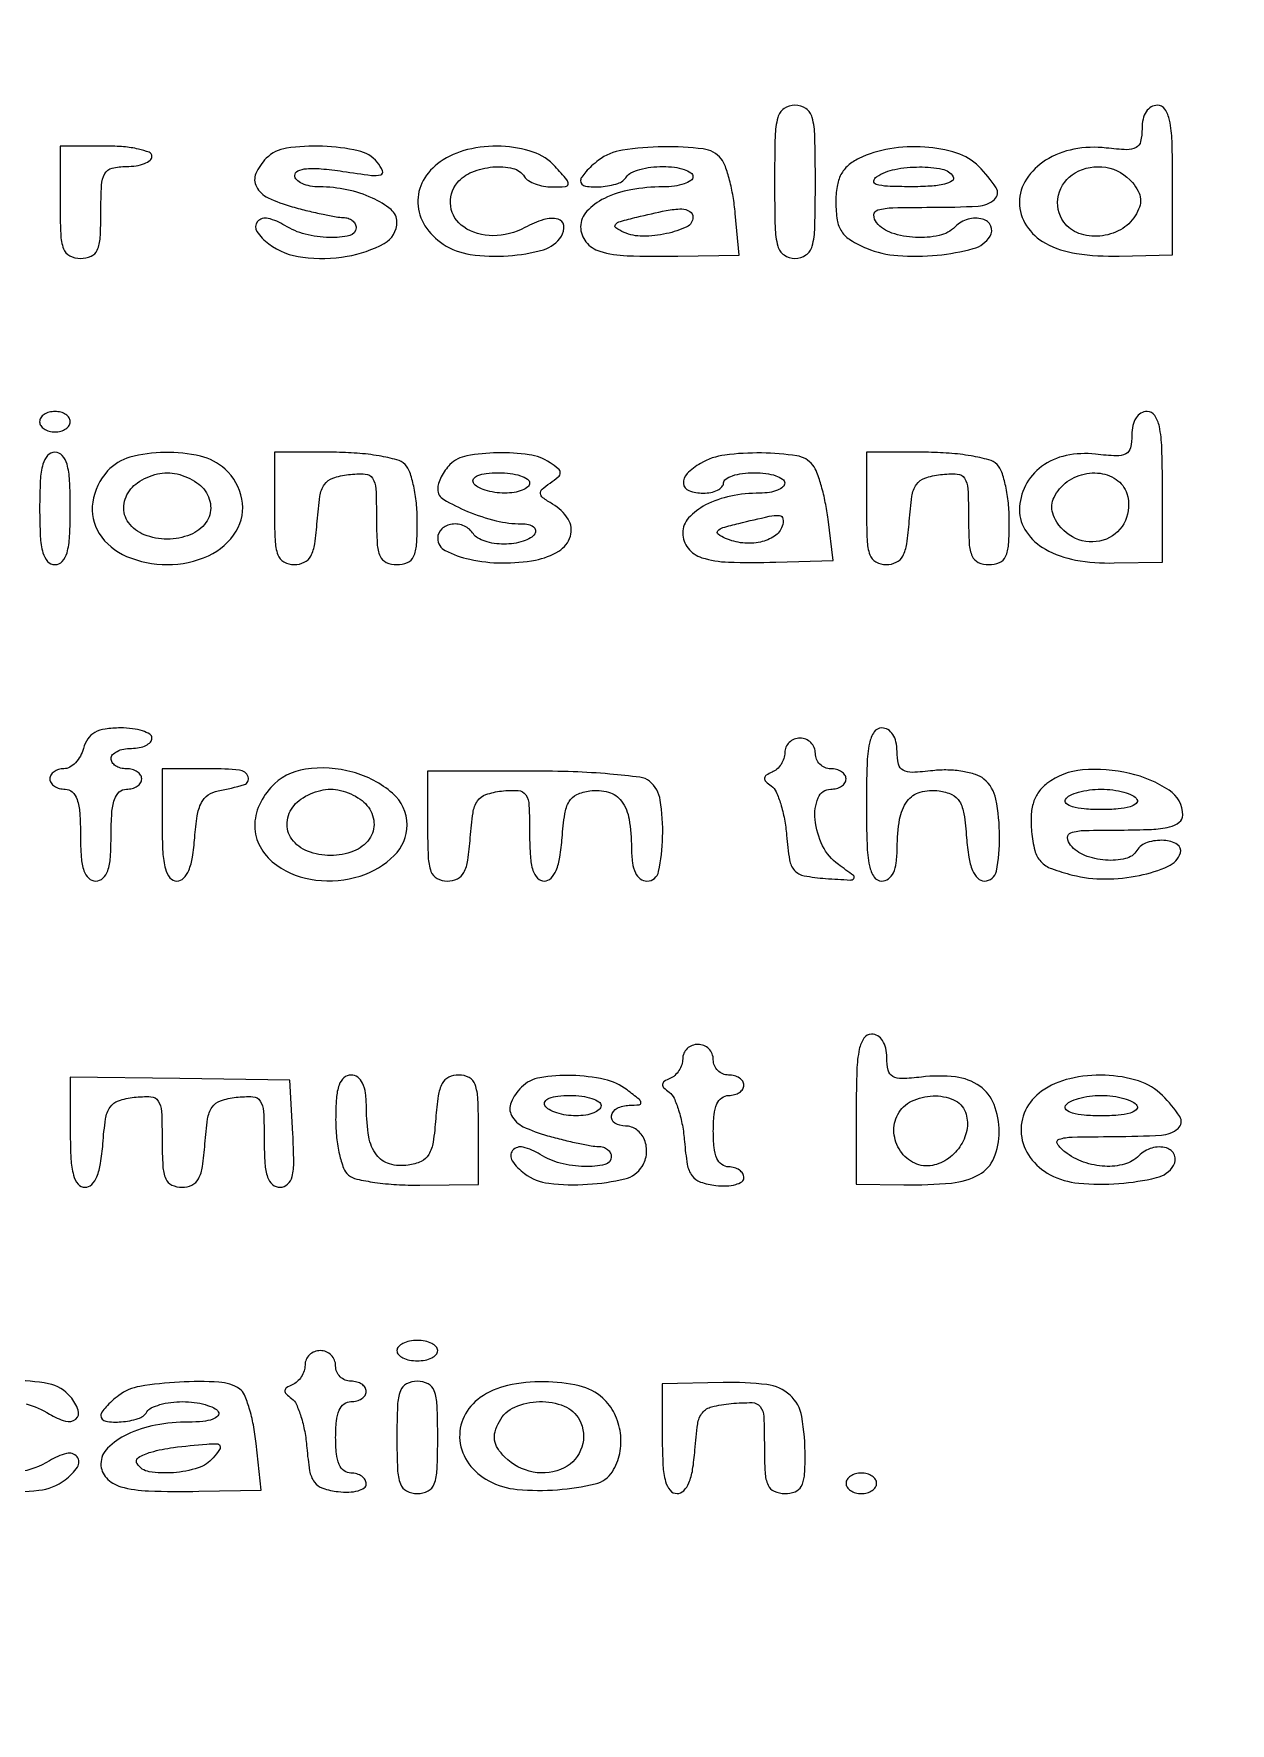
# Model space of a CAD drawing. Extents: x 0 to 1066, y 0 to 761.
# Drawn here: x 1043.66 to 1053.58, y 113.07 to 127.07 of the extents above; entities that cross this region are included whole.
import ezdxf

# ---------------------------------------------------------------- set-up
doc = ezdxf.new("R2010")
doc.units = 0
doc.header["$MEASUREMENT"] = 0

msp = doc.modelspace()

# ---------------------------------------------------------------- linework, layer by layer
for points in [[(710.559243, 95.267872, -0.000023), (733.258836, 95.240684, -0.000004), (756.324384, 95.211821, -0.198594)], [(606.442229, 95.24091, -0.000004), (629.422908, 95.212432, -0.198597)], [(669.892229, 95.24091, -0.000004), (692.872908, 95.212432, -0.198597)], [(1043.597241, 115.715069, -0.073989), (1043.7921, 115.630253, 0.067467), (1043.923295, 115.57111, 0.249271), (1044.009458, 115.588558, 0.318437), (1044.029482, 115.662096, 0.085709), (1043.965697, 115.773056, 0.172454), (1043.784705, 115.880694, 0.058703), (1043.475212, 115.904792, 0.058065)], [(1043.378419, 114.996595, 0.053508), (1043.702952, 114.998126, 0.133585), (1043.921567, 115.084743, 0.082222), (1044.023615, 115.191277, 0.332785), (1044.020009, 115.275672, 0.293048), (1043.933359, 115.30395, 0.076037), (1043.7921, 115.243147, -0.105339), (1043.536963, 115.150493, -0.15162)]]:
    msp.add_lwpolyline(points, format="xyb")
for points in [[(1049.8014, 125.8425, 0.005909), (1049.805867, 125.464474, 0.059311), (1049.82819, 125.308462, 0.180365), (1049.879688, 125.235944, 0.150217), (1049.9706, 125.208, 0.150217), (1050.061512, 125.235944, 0.180365), (1050.11301, 125.308462, 0.059311), (1050.135333, 125.464474, 0.005909), (1050.1398, 125.8425, 0.005909), (1050.135333, 126.220526, 0.059311), (1050.11301, 126.376537, 0.180365), (1050.061512, 126.449056, 0.150217), (1049.9706, 126.477, 0.150217), (1049.879688, 126.449056, 0.180365), (1049.82819, 126.376537, 0.059311), (1049.805867, 126.220526, 0.005909)], [(1052.847, 126.282488, -0.054257), (1052.835502, 126.176845, -0.218315), (1052.797354, 126.126317, -0.135915), (1052.720377, 126.108777, -0.017522), (1052.550286, 126.122615, 0.076761), (1052.282367, 126.112697, 0.092421), (1052.048194, 126.020644, 0.108188), (1051.889099, 125.865011, 0.146245), (1051.8318, 125.6733, 0.144919), (1051.889408, 125.478716, 0.125365), (1052.046354, 125.333761, 0.088255), (1052.304921, 125.248012, 0.041802), (1052.65665, 125.226668), (1053.1008, 125.236862), (1053.1008, 125.856931, 0.007914), (1053.095706, 126.178714, 0.042579), (1053.075322, 126.352505, 0.100091), (1053.036477, 126.444027, 0.24734), (1052.9739, 126.477, 0.136345), (1052.922748, 126.462787, 0.113154), (1052.881948, 126.423431, 0.089507), (1052.855754, 126.361394, 0.055303)], [(1043.8794, 125.6733, 0.009792), (1043.884603, 125.407644, 0.077556), (1043.908241, 125.287313, 0.189837), (1043.959419, 125.229428, 0.118451), (1044.0486, 125.208, 0.102588), (1044.136205, 125.226166, 0.188085), (1044.18725, 125.276738, 0.090841), (1044.211941, 125.378942, 0.013964), (1044.2178, 125.5887, -0.012699), (1044.223559, 125.815418, -0.114574), (1044.2507, 125.91018, -0.210352), (1044.310288, 125.955389, -0.058662), (1044.4293, 125.9694, 0.038131), (1044.510292, 125.975586, 0.057076), (1044.578672, 125.994251, 0.074992), (1044.625332, 126.021604, 0.226478), (1044.6408, 126.054, 0.31052), (1044.618209, 126.086868, 0.036969), (1044.528969, 126.113749, 0.033738), (1044.406014, 126.132485, 0.020945), (1044.2601, 126.1386), (1043.8794, 126.1386)], [(1045.58832, 126.03708, 0.093539), (1045.502568, 125.911431, 0.230255), (1045.506953, 125.802669, 0.15953), (1045.603767, 125.710377, 0.04358), (1045.80405, 125.635448, 0.007651), (1045.933264, 125.601685, 0.008467), (1046.059172, 125.573086, 0.007956), (1046.167284, 125.552237, 0.042559), (1046.22705, 125.546872, -0.078447), (1046.267447, 125.54031, -0.090206), (1046.301736, 125.521687, -0.100284), (1046.324663, 125.494102, -0.124015), (1046.3328, 125.4618, -0.351039), (1046.280206, 125.396119, -0.06279), (1046.11243, 125.380136, -0.0546), (1045.910094, 125.408552, -0.077562), (1045.7433, 125.479747, 0.076928), (1045.603614, 125.53958, 0.281331), (1045.51538, 125.512542, 0.342133), (1045.509994, 125.430645, 0.086664), (1045.608853, 125.327983, 0.127994), (1045.890297, 125.216624, 0.072902), (1046.258425, 125.225233, 0.082846), (1046.566098, 125.332079, 0.274402), (1046.6712, 125.50917, 0.225478), (1046.622311, 125.612071, 0.064324), (1046.467999, 125.707799, 0.055243), (1046.257113, 125.776844, 0.051554), (1046.031193, 125.8002, -0.043784), (1045.952336, 125.807119, -0.063561), (1045.88571, 125.827873, -0.0833), (1045.840625, 125.858398, -0.205166), (1045.8252, 125.894406, -0.296661), (1045.849966, 125.932473, -0.082784), (1045.922199, 125.951074, -0.044796), (1046.043163, 125.95075, -0.01416), (1046.222645, 125.929011, 0.005453), (1046.460112, 125.896044, 0.096222), (1046.53715, 125.901045, 0.464211), (1046.552547, 125.933335, 0.067206), (1046.508386, 126.004005, 0.167362), (1046.350587, 126.099978, 0.04474), (1046.054776, 126.137254, 0.044837), (1045.756297, 126.121216, 0.161919)], [(1047.028424, 126.006903, 0.113278), (1046.889825, 125.853329, 0.137272), (1046.844663, 125.665333, 0.133989), (1046.903395, 125.477778, 0.105613), (1047.053685, 125.325951, 0.110225), (1047.279743, 125.240739, 0.052072), (1047.592915, 125.22919, 0.05221), (1047.885406, 125.279854, 0.186873), (1048.034281, 125.391935, 0.171518), (1048.053718, 125.480405, 0.3137), (1048.006559, 125.532951, 0.133726), (1047.888421, 125.528878, 0.047802), (1047.731477, 125.463286, -0.121285), (1047.467063, 125.395769, -0.150191), (1047.224655, 125.467984, -0.214535), (1047.117085, 125.639392, -0.210662), (1047.172915, 125.835409, -0.124132), (1047.293333, 125.923405, -0.073994), (1047.466885, 125.965206, -0.079011), (1047.632526, 125.953748, -0.20023), (1047.7287, 125.8848, 0.117768), (1047.761344, 125.852328, 0.048861), (1047.817714, 125.825051, 0.04474), (1047.886596, 125.806461, 0.043574), (1047.958305, 125.8002, 0.015008), (1048.069145, 125.803528, 0.356195), (1048.090574, 125.823268, 0.215596), (1048.080483, 125.858011, 0.007054), (1047.9825, 125.9694, 0.12908), (1047.800344, 126.08835, 0.070733), (1047.536387, 126.136524, 0.068048), (1047.256981, 126.10945, 0.094916)], [(1048.34205, 126.020833, 0.021457), (1048.285364, 125.973837, 0.027231), (1048.23749, 125.925562, 0.027186), (1048.202856, 125.882063, 0.155757), (1048.194, 125.854323, 0.367739), (1048.233991, 125.807302, 0.060353), (1048.36296, 125.802053, 0.05477), (1048.502143, 125.828722, 0.181576), (1048.5747, 125.8848, -0.146547), (1048.61143, 125.91742, -0.040338), (1048.684714, 125.944549, -0.037109), (1048.776715, 125.963172, -0.031397), (1048.875793, 125.9694, -0.032276), (1048.971103, 125.963241, -0.049716), (1049.051513, 125.944549, -0.064068), (1049.107119, 125.917295, -0.251914), (1049.1246, 125.8848, -0.251596), (1049.107145, 125.852307, -0.064209), (1049.051664, 125.825051, -0.049806), (1048.971421, 125.806359, -0.032344), (1048.876307, 125.8002, 0.044591), (1048.610338, 125.776433, 0.068345), (1048.390651, 125.704915, 0.091182), (1048.24499, 125.598027, 0.19125), (1048.194, 125.469595, 0.171903), (1048.238312, 125.344517, 0.15022), (1048.354002, 125.266782, 0.065375), (1048.579254, 125.22977, 0.012219), (1048.998653, 125.226475), (1049.507205, 125.234908), (1049.475587, 125.581004, 0.019623), (1049.457201, 125.721257, 0.020982), (1049.428158, 125.856498, 0.021104), (1049.393585, 125.969986, 0.085628), (1049.358525, 126.03285, 0.19544), (1049.210069, 126.114957, 0.032763), (1048.878682, 126.132763, 0.035123), (1048.540609, 126.104965, 0.124905)], [(1050.49935, 126.035346, 0.066708), (1050.410609, 125.976877, 0.093763), (1050.352016, 125.902616, 0.081335), (1050.319443, 125.803898, 0.039121), (1050.309, 125.670636, 0.03965), (1050.320559, 125.5251, 0.109137), (1050.358141, 125.429883, 0.108122), (1050.432581, 125.358842, 0.038504), (1050.564397, 125.291939, 0.07968), (1050.822569, 125.230488, 0.043035), (1051.150156, 125.234212, 0.041612), (1051.44865, 125.288702, 0.189202), (1051.587965, 125.391935, 0.25213), (1051.593459, 125.476184, 0.223507), (1051.525756, 125.533461, 0.136069), (1051.404904, 125.532483, 0.127389), (1051.298294, 125.469734, -0.143547), (1051.165582, 125.397189, -0.067064), (1050.968507, 125.381156, -0.066933), (1050.773633, 125.417911, -0.14041), (1050.6474, 125.5041, -0.180724), (1050.625223, 125.567776, -0.330369), (1050.657285, 125.609035, -0.062612), (1050.781964, 125.627491, -0.005475), (1051.102341, 125.631, 0.013836), (1051.488276, 125.641682, 0.165999), (1051.624382, 125.69673, 0.378273), (1051.637491, 125.793831, 0.049118), (1051.4934, 125.9694, 0.119707), (1051.311212, 126.080379, 0.060723), (1051.045854, 126.130737, 0.057529), (1050.756168, 126.116621, 0.07156)], [(1051.2819, 125.8848, -0.409778), (1051.274016, 125.850231, -0.084695), (1051.210409, 125.823357, -0.042668), (1051.093552, 125.806235, -0.015847), (1050.927343, 125.801495, -0.009372), (1050.736542, 125.80568, -0.06222), (1050.642799, 125.821285, -0.369495), (1050.624781, 125.849168, -0.219131), (1050.6474, 125.8848, -0.095261), (1050.79808, 125.945646, -0.048497), (1051.002143, 125.965485, -0.047959), (1051.19143, 125.947287, -0.209364)], [(1052.768285, 125.835409, -0.053339), (1052.81492, 125.765174, -0.099472), (1052.833803, 125.699822, -0.102294), (1052.825746, 125.633502, -0.058824), (1052.791154, 125.560459, -0.127771), (1052.669281, 125.445357, -0.103831), (1052.496873, 125.392826, -0.108253), (1052.323838, 125.414892, -0.150348), (1052.199368, 125.507752, -0.21884), (1052.154097, 125.730526, -0.207363), (1052.292622, 125.916839, -0.173851), (1052.547041, 125.962681, -0.179926)], [(1049.1246, 125.548012, -0.291977), (1049.074604, 125.469694, -0.055057), (1048.905965, 125.41297, -0.053243), (1048.708346, 125.391527, -0.103697), (1048.553739, 125.423666, -0.043256), (1048.486701, 125.460121, -0.447643), (1048.482685, 125.487725, -0.150369), (1048.523122, 125.513929, -0.009875), (1048.6593, 125.549681, -0.008425), (1048.904232, 125.604489, -0.051766), (1049.032746, 125.617365, -0.147612), (1049.09826, 125.597336, -0.250287)], [(1043.7102, 123.8544, 0.148195), (1043.719977, 123.822137, 0.098894), (1043.747477, 123.794651, 0.082425), (1043.788586, 123.776119, 0.064853), (1043.8371, 123.7698, 0.064853), (1043.885614, 123.776119, 0.082425), (1043.926723, 123.794651, 0.098894), (1043.954223, 123.822137, 0.148195), (1043.964, 123.8544, 0.148195), (1043.954223, 123.886663, 0.098894), (1043.926723, 123.914149, 0.082425), (1043.885614, 123.932681, 0.064853), (1043.8371, 123.939, 0.064853), (1043.788586, 123.932681, 0.082425), (1043.747477, 123.914149, 0.098894), (1043.719977, 123.886663, 0.148195)], [(1052.7624, 123.744488, -0.054554), (1052.750822, 123.638684, -0.219411), (1052.71245, 123.588207, -0.134958), (1052.634901, 123.570821, -0.01712), (1052.462526, 123.584984, 0.081468), (1052.218326, 123.573655, 0.105912), (1052.014378, 123.482585, 0.117564), (1051.88006, 123.324959, 0.118469), (1051.8318, 123.124138, 0.152061), (1051.889021, 122.940336, 0.114361), (1052.046384, 122.796811, 0.084977), (1052.295908, 122.707938, 0.048209), (1052.616519, 122.683436), (1053.0162, 122.691458), (1053.0162, 123.315229, 0.007847), (1053.011116, 123.639152, 0.042354), (1052.990747, 123.813888, 0.099658), (1052.951919, 123.90589, 0.248105), (1052.8893, 123.939, 0.136345), (1052.838148, 123.924787, 0.113154), (1052.797348, 123.885431, 0.089507), (1052.771154, 123.823394, 0.055303)], [(1043.7102, 123.1353, 0.01212), (1043.715836, 122.902825, 0.054498), (1043.737118, 122.7687, 0.118311), (1043.776565, 122.696797, 0.211442), (1043.8371, 122.67, 0.211442), (1043.897635, 122.696797, 0.118311), (1043.937082, 122.7687, 0.054498), (1043.958364, 122.902825, 0.01212), (1043.964, 123.1353, 0.01212), (1043.958364, 123.367775, 0.054498), (1043.937082, 123.5019, 0.118311), (1043.897635, 123.573803, 0.211442), (1043.8371, 123.6006, 0.211442), (1043.776565, 123.573803, 0.118311), (1043.737118, 123.5019, 0.054498), (1043.715836, 123.367775, 0.01212)], [(1044.273212, 123.445889, 0.146194), (1044.149774, 123.187212, 0.182566), (1044.203886, 122.928589, 0.152759), (1044.430185, 122.737898, 0.099587), (1044.7677, 122.67, 0.106187), (1045.109221, 122.743357, 0.151692), (1045.339823, 122.947351, 0.186585), (1045.387214, 123.213013, 0.162108), (1045.247489, 123.460588, 0.12644), (1045.042764, 123.568218, 0.06197), (1044.747873, 123.600398, 0.062506), (1044.458807, 123.559681, 0.143586)], [(1045.656, 123.1353, 0.009984), (1045.661243, 122.872771, 0.075033), (1045.68462, 122.751034, 0.183879), (1045.73461, 122.692067, 0.126645), (1045.820336, 122.67, 0.112123), (1045.903404, 122.688865, 0.160679), (1045.957445, 122.740772, 0.086187), (1045.990425, 122.842001, 0.017695), (1046.010686, 123.02955, -0.017705), (1046.033022, 123.23627, -0.112209), (1046.070681, 123.334375, -0.16625), (1046.139954, 123.38718, -0.051861), (1046.26935, 123.415869, -0.041038), (1046.408318, 123.420391, -0.241272), (1046.469579, 123.385072, -0.133908), (1046.496919, 123.29915, -0.010461), (1046.502, 123.056319, 0.013596), (1046.507806, 122.842859, 0.089848), (1046.532413, 122.73944, 0.188426), (1046.583462, 122.688381, 0.103622), (1046.6712, 122.67, 0.099499), (1046.758375, 122.687521, 0.186817), (1046.809413, 122.736623, 0.093931), (1046.834367, 122.835157, 0.015183), (1046.8404, 123.03378, 0.025442), (1046.83293, 123.180488, 0.028275), (1046.810579, 123.320521, 0.029295), (1046.778103, 123.436334, 0.113847), (1046.73888, 123.49908, 0.13189), (1046.670468, 123.538535, 0.022776), (1046.523044, 123.570778, 0.023405), (1046.341986, 123.593158, 0.019046), (1046.14668, 123.6006), (1045.656, 123.6006)], [(1047.11112, 123.49908, 0.043913), (1047.072268, 123.452731, 0.03666), (1047.039422, 123.397506, 0.038146), (1047.016847, 123.342121, 0.07785), (1047.0096, 123.295856, 0.266532), (1047.05905, 123.20968, 0.034117), (1047.257687, 123.111096, 0.03796), (1047.493412, 123.03387, 0.06025), (1047.704017, 123.0084, -0.052101), (1047.762212, 123.00232, -0.113118), (1047.802766, 122.983549, -0.187017), (1047.819475, 122.955816, -0.183539), (1047.8133, 122.9238, -0.128561), (1047.779188, 122.891281, -0.04604), (1047.717178, 122.864051, -0.041947), (1047.640469, 122.845449, -0.038534), (1047.5595, 122.8392, -0.038534), (1047.478531, 122.845449, -0.041947), (1047.401822, 122.864051, -0.04604), (1047.339812, 122.891281, -0.128561), (1047.3057, 122.9238, 0.150078), (1047.230472, 122.989686, 0.136065), (1047.12808, 123.005254, 0.159229), (1047.043309, 122.965822, 0.207817), (1047.0096, 122.888222, 0.283), (1047.072268, 122.786368, 0.062267), (1047.274314, 122.714153, 0.052599), (1047.54311, 122.683432, 0.048573), (1047.819914, 122.707959, 0.089088), (1048.012188, 122.781025, 0.185587), (1048.109343, 122.905451, 0.218641), (1048.090157, 123.047162, 0.118844), (1047.96135, 123.171848, -0.022856), (1047.881421, 123.224018, -0.209343), (1047.860783, 123.258913, -0.247289), (1047.874148, 123.294049, -0.031527), (1047.9402, 123.345252, 0.02517), (1048.009079, 123.39726, 0.221976), (1048.0248, 123.430926, 0.225263), (1048.008972, 123.464275, 0.025914), (1047.9402, 123.514705, 0.110082), (1047.767306, 123.580103, 0.040318), (1047.504929, 123.596324, 0.039278), (1047.249837, 123.57141, 0.153571)], [(1049.18805, 123.509224, 0.061831), (1049.076151, 123.423995, 0.224089), (1049.045818, 123.342294, 0.292314), (1049.091362, 123.282903, 0.087176), (1049.2092, 123.2622, 0.048028), (1049.273954, 123.268434, 0.068025), (1049.328698, 123.287051, 0.088204), (1049.365585, 123.314493, 0.191087), (1049.3784, 123.3468, -0.254951), (1049.396129, 123.379309, -0.06271), (1049.452954, 123.406549, -0.048861), (1049.534973, 123.425244, -0.031626), (1049.6322, 123.4314, -0.031626), (1049.729427, 123.425244, -0.048861), (1049.811446, 123.406549, -0.06271), (1049.868271, 123.379309, -0.254951), (1049.886, 123.3468, -0.222284), (1049.870855, 123.314417, -0.076698), (1049.82549, 123.287051, -0.058327), (1049.758886, 123.268391, -0.039182), (1049.680007, 123.2622, 0.05091), (1049.437789, 123.237473, 0.068443), (1049.230131, 123.163985, 0.087083), (1049.088922, 123.056517, 0.18883), (1049.04, 122.931595, 0.169837), (1049.083928, 122.806003, 0.150001), (1049.198813, 122.727391, 0.068634), (1049.418602, 122.690736, 0.01415), (1049.8122, 122.690775), (1050.288299, 122.704298), (1050.244924, 123.046699, 0.018186), (1050.22218, 123.185538, 0.019306), (1050.189753, 123.319584, 0.01931), (1050.15308, 123.432291, 0.079007), (1050.118016, 123.49485, 0.190877), (1049.986296, 123.571148, 0.033099), (1049.693909, 123.595068, 0.03601), (1049.389755, 123.577855, 0.100054)], [(1050.5628, 123.1353, 0.009984), (1050.568043, 122.872771, 0.075033), (1050.59142, 122.751034, 0.183879), (1050.64141, 122.692067, 0.126645), (1050.727136, 122.67, 0.112123), (1050.810204, 122.688865, 0.160679), (1050.864245, 122.740772, 0.086187), (1050.897225, 122.842001, 0.017695), (1050.917486, 123.02955, -0.017705), (1050.939822, 123.23627, -0.112209), (1050.977481, 123.334375, -0.16625), (1051.046754, 123.38718, -0.051861), (1051.17615, 123.415869, -0.041038), (1051.315118, 123.420391, -0.241272), (1051.376379, 123.385072, -0.133908), (1051.403719, 123.29915, -0.010461), (1051.4088, 123.056319, 0.013596), (1051.414606, 122.842859, 0.089848), (1051.439213, 122.73944, 0.188426), (1051.490262, 122.688381, 0.103622), (1051.578, 122.67, 0.099499), (1051.665175, 122.687521, 0.186817), (1051.716213, 122.736623, 0.093931), (1051.741167, 122.835157, 0.015183), (1051.7472, 123.03378, 0.025442), (1051.73973, 123.180488, 0.028275), (1051.717379, 123.320521, 0.029295), (1051.684903, 123.436334, 0.113847), (1051.64568, 123.49908, 0.13189), (1051.577268, 123.538535, 0.022776), (1051.429844, 123.570778, 0.023405), (1051.248786, 123.593158, 0.019046), (1051.05348, 123.6006), (1050.5628, 123.6006)], [(1045.069685, 123.297409, -0.153168), (1045.127436, 123.156414, -0.18011), (1045.088918, 123.018109, -0.144182), (1044.957748, 122.917065, -0.092764), (1044.7677, 122.8815, -0.092764), (1044.577652, 122.917065, -0.144182), (1044.446482, 123.018109, -0.18011), (1044.407964, 123.156414, -0.153168), (1044.465715, 123.297409, -0.070664), (1044.522251, 123.348719, -0.0446), (1044.600294, 123.39204, -0.043987), (1044.686493, 123.421535, -0.060516), (1044.7677, 123.4314, -0.060516), (1044.848907, 123.421535, -0.043987), (1044.935106, 123.39204, -0.0446), (1045.013149, 123.348719, -0.070664)], [(1047.771, 123.3468, -0.222681), (1047.755825, 123.314416, -0.076538), (1047.710339, 123.287051, -0.058208), (1047.643569, 123.26839, -0.039081), (1047.564493, 123.2622, -0.037634), (1047.481612, 123.268447, -0.041396), (1047.403288, 123.287051, -0.045439), (1047.340104, 123.314271, -0.130646), (1047.3057, 123.3468, -0.297719), (1047.306534, 123.379944, -0.145541), (1047.340895, 123.407609, -0.069343), (1047.411983, 123.425787, -0.027979), (1047.512207, 123.4314, -0.031003), (1047.61135, 123.425247, -0.048032), (1047.69498, 123.406549, -0.061379), (1047.753029, 123.379323, -0.257909)], [(1052.721389, 123.25814, -0.183559), (1052.708911, 123.034528, -0.19387), (1052.551253, 122.881961, -0.183), (1052.323982, 122.876504, -0.169859), (1052.141446, 123.022459, -0.058824), (1052.106854, 123.095502, -0.102294), (1052.098797, 123.161822, -0.099472), (1052.11768, 123.227174, -0.053339), (1052.164315, 123.297409, -0.121589), (1052.304131, 123.400659, -0.116641), (1052.478179, 123.429078, -0.130185), (1052.632455, 123.376358, -0.170438)], [(1049.86489, 122.98725, -0.169455), (1049.802029, 122.905774, -0.092564), (1049.684082, 122.856831, -0.079314), (1049.537847, 122.849449, -0.076484), (1049.394608, 122.887635, -0.053672), (1049.33429, 122.922207, -0.444081), (1049.331287, 122.95009, -0.141273), (1049.373846, 122.976863, -0.010964), (1049.5053, 123.011681, -0.004159), (1049.757573, 123.070396, -0.072173), (1049.84156, 123.076813, -0.354651), (1049.870588, 123.0498, -0.115795)], [(1044.073113, 121.1472, -0.060903), (1044.047466, 121.082507, -0.065681), (1044.007485, 121.027703, -0.073972), (1043.95988, 120.990628, -0.129214), (1043.911833, 120.978, 0.070596), (1043.867106, 120.971653, 0.086212), (1043.829178, 120.953149, 0.100221), (1043.803821, 120.925661, 0.137184), (1043.7948, 120.8934, 0.148195), (1043.804577, 120.861137, 0.098894), (1043.832077, 120.833651, 0.082425), (1043.873186, 120.815119, 0.064853), (1043.9217, 120.8088, -0.188641), (1043.980666, 120.785732, -0.12648), (1044.0204, 120.7242, -0.063857), (1044.042468, 120.612004, -0.016668), (1044.0486, 120.4281, 0.016668), (1044.054732, 120.244196, 0.063857), (1044.0768, 120.132, 0.12648), (1044.116534, 120.070468, 0.188641), (1044.1755, 120.0474, 0.188641), (1044.234466, 120.070468, 0.12648), (1044.2742, 120.132, 0.063857), (1044.296268, 120.244196, 0.016668), (1044.3024, 120.4281, -0.016668), (1044.308532, 120.612004, -0.063857), (1044.3306, 120.7242, -0.12648), (1044.370334, 120.785732, -0.188641), (1044.4293, 120.8088, 0.064853), (1044.477814, 120.815119, 0.082425), (1044.518923, 120.833651, 0.098894), (1044.546423, 120.861137, 0.148195), (1044.5562, 120.8934, 0.148195), (1044.546423, 120.925663, 0.098894), (1044.518923, 120.953149, 0.082425), (1044.477814, 120.971681, 0.064853), (1044.4293, 120.978, -0.064853), (1044.380786, 120.984319, -0.082425), (1044.339677, 121.002851, -0.098894), (1044.312177, 121.030337, -0.148195), (1044.3024, 121.0626, -0.191087), (1044.315215, 121.094907, -0.088204), (1044.352103, 121.122349, -0.068025), (1044.406846, 121.140966, -0.048028), (1044.4716, 121.1472, 0.048028), (1044.536354, 121.153434, 0.068025), (1044.591098, 121.172051, 0.088204), (1044.627985, 121.199493, 0.191087), (1044.6408, 121.2318, 0.259607), (1044.622689, 121.264331, 0.060612), (1044.56392, 121.291549, 0.047558), (1044.479346, 121.310248, 0.030649), (1044.37908, 121.3164, 0.036274), (1044.253597, 121.307285, 0.090272), (1044.166714, 121.278001, 0.116362), (1044.10899, 121.225629, 0.086845)], [(1050.5628, 120.6819, 0.007659), (1050.567857, 120.351772, 0.041714), (1050.58818, 120.1743, 0.098409), (1050.626962, 120.080905, 0.250296), (1050.6897, 120.0474, 0.158554), (1050.745512, 120.065555, 0.12706), (1050.785905, 120.114591, 0.078759), (1050.810071, 120.198919, 0.029305), (1050.817895, 120.32235, -0.039546), (1050.837861, 120.56015, -0.118036), (1050.900702, 120.709701, -0.167571), (1051.008863, 120.784648, -0.103963), (1051.164567, 120.795052, -0.072631), (1051.271293, 120.763729, -0.153504), (1051.334604, 120.706486, -0.096319), (1051.370871, 120.603637, -0.018687), (1051.392514, 120.40695, 0.021194), (1051.411104, 120.245461, 0.058471), (1051.442022, 120.135372, 0.098074), (1051.485097, 120.070497, 0.199886), (1051.540564, 120.0474, 0.359294), (1051.639546, 120.12907, 0.048902), (1051.666484, 120.416801, 0.047299), (1051.635829, 120.725735, 0.172851), (1051.536865, 120.892433, 0.096267), (1051.467942, 120.930156, 0.036429), (1051.360743, 120.955936, 0.034417), (1051.236898, 120.96766, 0.035463), (1051.113865, 120.96208, -0.017451), (1050.943376, 120.948185, -0.135748), (1050.866299, 120.965698, -0.218508), (1050.828112, 121.016216, -0.054308), (1050.8166, 121.121888, 0.055303), (1050.807846, 121.200794, 0.089507), (1050.781652, 121.262831, 0.113154), (1050.740852, 121.302187, 0.136345), (1050.6897, 121.3164, 0.250296), (1050.626962, 121.282895, 0.098409), (1050.58818, 121.1895, 0.041714), (1050.567857, 121.012028, 0.007659)], [(1049.886, 121.11195, -0.080037), (1049.878102, 121.062926, -0.064268), (1049.854936, 121.014701, -0.065096), (1049.820681, 120.974541, -0.087504), (1049.78025, 120.949191, 0.046343), (1049.73311, 120.924764, 0.240697), (1049.718805, 120.900219, 0.216661), (1049.729681, 120.872298, 0.038187), (1049.773948, 120.835293, -0.132308), (1049.814158, 120.786351, -0.030843), (1049.852247, 120.686075, -0.02971), (1049.883029, 120.561335, -0.025338), (1049.900848, 120.427002, 0.019484), (1049.925498, 120.222867, 0.144912), (1049.967301, 120.135651, 0.165524), (1050.047193, 120.091178, 0.027455), (1050.2244, 120.068916, 0.003169), (1050.42765, 120.055943, 0.226058), (1050.458088, 120.068357, 0.440708), (1050.455918, 120.092062, 0.006494), (1050.33015, 120.184985, -0.12334), (1050.199584, 120.339364, -0.089038), (1050.137233, 120.557036, -0.120419), (1050.162427, 120.738013, -0.307363), (1050.2667, 120.8088, 0.064853), (1050.315214, 120.815119, 0.082425), (1050.356323, 120.833651, 0.098894), (1050.383823, 120.861137, 0.148195), (1050.3936, 120.8934, 0.148195), (1050.383823, 120.925663, 0.098894), (1050.356323, 120.953149, 0.082425), (1050.315214, 120.971681, 0.064853), (1050.2667, 120.978, -0.099038), (1050.21827, 120.987688, -0.097945), (1050.177077, 121.015277, -0.097945), (1050.149488, 121.05647, -0.099038), (1050.1398, 121.1049, 0.099038), (1050.130112, 121.15333, 0.097945), (1050.102523, 121.194523, 0.097945), (1050.06133, 121.222112, 0.099038), (1050.0129, 121.2318, 0.09335), (1049.964459, 121.222677, 0.096425), (1049.923277, 121.196594, 0.099164), (1049.895713, 121.15768, 0.105033)], [(1044.7254, 120.5127, 0.012516), (1044.731098, 120.285115, 0.051654), (1044.752097, 120.149191, 0.107462), (1044.79002, 120.074644, 0.225221), (1044.847436, 120.0474, 0.19969), (1044.902882, 120.070464, 0.098084), (1044.945964, 120.135246, 0.05854), (1044.976895, 120.245136, 0.021267), (1044.995486, 120.40622, -0.020451), (1045.016226, 120.588545, -0.077918), (1045.051017, 120.697274, -0.127802), (1045.106843, 120.760998, -0.105674), (1045.1907, 120.795132, 0.030111), (1045.406813, 120.847151, 0.431322), (1045.438343, 120.910799, 0.287274), (1045.366578, 120.966134, 0.024345), (1045.12302, 120.978), (1044.7254, 120.978)], [(1045.626812, 120.823289, 0.087841), (1045.521984, 120.656208, 0.115381), (1045.494212, 120.478885, 0.120514), (1045.548027, 120.313319, 0.101761), (1045.674824, 120.179097, 0.123982), (1045.999032, 120.055468, 0.104614), (1046.365665, 120.088875, 0.12062), (1046.649831, 120.258989, 0.200446), (1046.7558, 120.5127, 0.219487), (1046.634715, 120.775248, 0.109962), (1046.304843, 120.950143, 0.102661), (1045.912998, 120.975199, 0.175387)], [(1052.058531, 120.855905, 0.076274), (1051.990874, 120.786121, 0.077619), (1051.947742, 120.699661, 0.065278), (1051.928362, 120.591587, 0.035669), (1051.931631, 120.456745, 0.037059), (1051.958588, 120.299356, 0.128862), (1052.007653, 120.209549, 0.116168), (1052.097605, 120.150208, 0.027415), (1052.2709, 120.097163, 0.060788), (1052.540024, 120.064494, 0.050685), (1052.826763, 120.093818, 0.053981), (1053.063658, 120.169977, 0.210565), (1053.164672, 120.281315, 0.352411), (1053.138853, 120.350773, 0.121107), (1053.028863, 120.384342, 0.088878), (1052.8902, 120.367326, 0.181408), (1052.8047, 120.3012, -0.199684), (1052.709837, 120.23304, -0.076556), (1052.544687, 120.220458, -0.072421), (1052.372311, 120.259251, -0.128735), (1052.2548, 120.3435, -0.159132), (1052.229433, 120.407547, -0.346422), (1052.25769, 120.448369, -0.068768), (1052.371735, 120.466894, -0.005928), (1052.667441, 120.4704, 0.010651), (1052.924783, 120.475882, 0.047263), (1053.074532, 120.496536, 0.101421), (1053.155998, 120.53426, 0.238098), (1053.1854, 120.592503, 0.254293), (1053.072337, 120.800435, 0.086493), (1052.745083, 120.939638, 0.077751), (1052.354212, 120.968786, 0.142929)], [(1046.925, 120.502764, 0.010357), (1046.930304, 120.246732, 0.076377), (1046.953783, 120.127155, 0.18413), (1047.003759, 120.069073, 0.124663), (1047.089336, 120.0474, 0.112123), (1047.172404, 120.066265, 0.160679), (1047.226445, 120.118172, 0.086187), (1047.259425, 120.219401, 0.017695), (1047.279686, 120.40695, -0.017705), (1047.302022, 120.61367, -0.112209), (1047.339681, 120.711775, -0.16625), (1047.408954, 120.76458, -0.051861), (1047.53835, 120.793269, -0.041038), (1047.677318, 120.797791, -0.241272), (1047.738579, 120.762472, -0.133908), (1047.765919, 120.67655, -0.010461), (1047.771, 120.433719, 0.01674), (1047.777136, 120.250504, 0.059826), (1047.798831, 120.135503, 0.11574), (1047.83707, 120.071191, 0.203728), (1047.893036, 120.0474, 0.199886), (1047.948503, 120.070497, 0.098074), (1047.991578, 120.135372, 0.058471), (1048.022496, 120.245461, 0.021194), (1048.041086, 120.40695, -0.018687), (1048.062729, 120.603637, -0.096319), (1048.098996, 120.706486, -0.153504), (1048.162307, 120.763729, -0.072631), (1048.269033, 120.795052, -0.103963), (1048.424737, 120.784648, -0.167571), (1048.532898, 120.709701, -0.118036), (1048.595739, 120.56015, -0.039546), (1048.615705, 120.32235, 0.029305), (1048.623529, 120.198919, 0.078759), (1048.647695, 120.114591, 0.12706), (1048.688088, 120.065555, 0.158554), (1048.7439, 120.0474, 0.355268), (1048.840523, 120.125971, 0.044973), (1048.873784, 120.41274, 0.044291), (1048.854569, 120.717651, 0.186611), (1048.76505, 120.87384, 0.140216), (1048.685629, 120.907678, 0.009246), (1048.435639, 120.934191, 0.012811), (1048.132027, 120.952901, 0.009194), (1047.79215, 120.958863), (1046.925, 120.958127)], [(1046.423285, 120.674809, -0.153168), (1046.481036, 120.533814, -0.18011), (1046.442518, 120.395509, -0.144182), (1046.311348, 120.294465, -0.092764), (1046.1213, 120.2589, -0.092764), (1045.931252, 120.294465, -0.144182), (1045.800082, 120.395509, -0.18011), (1045.761564, 120.533814, -0.153168), (1045.819315, 120.674809, -0.070664), (1045.875851, 120.726119, -0.0446), (1045.953894, 120.76944, -0.043987), (1046.040093, 120.798935, -0.060516), (1046.1213, 120.8088, -0.060516), (1046.202507, 120.798935, -0.043987), (1046.288706, 120.76944, -0.0446), (1046.366749, 120.726119, -0.070664)], [(1052.8047, 120.7242, -0.372961), (1052.799182, 120.69009, -0.104919), (1052.747527, 120.662712, -0.050431), (1052.648684, 120.644978, -0.019189), (1052.5086, 120.6396, -0.019189), (1052.368516, 120.644978, -0.050431), (1052.269673, 120.662712, -0.104919), (1052.218018, 120.69009, -0.372961), (1052.2125, 120.7242, -0.144823), (1052.248969, 120.756809, -0.04093), (1052.321047, 120.783949, -0.037579), (1052.411434, 120.80257, -0.032024), (1052.5086, 120.8088, -0.032024), (1052.605766, 120.80257, -0.037579), (1052.696153, 120.783949, -0.04093), (1052.768231, 120.756809, -0.144823)], [(1050.4782, 118.157299), (1050.4782, 117.536199), (1050.87294, 117.530231, 0.025988), (1051.268136, 117.5448, 0.105125), (1051.497311, 117.615264, 0.16897), (1051.619217, 117.751967, 0.098685), (1051.6626, 117.96963, 0.091868), (1051.620836, 118.195014, 0.148896), (1051.501981, 118.347508, 0.126078), (1051.301497, 118.423494, 0.056979), (1051.018468, 118.422819, -0.018938), (1050.855773, 118.410046, -0.139056), (1050.780662, 118.428098, -0.214582), (1050.743239, 118.478801, -0.053322), (1050.732, 118.583888, 0.055303), (1050.723246, 118.662794, 0.089507), (1050.697052, 118.724831, 0.113154), (1050.656252, 118.764187, 0.136345), (1050.6051, 118.7784, 0.247554), (1050.542511, 118.745389, 0.09997), (1050.503671, 118.653733, 0.042516), (1050.483291, 118.479679, 0.007895)], [(1049.04, 118.57395, -0.080037), (1049.032102, 118.524926, -0.064268), (1049.008936, 118.476701, -0.065096), (1048.974681, 118.436541, -0.087504), (1048.93425, 118.411191, 0.046343), (1048.88711, 118.386764, 0.240697), (1048.872805, 118.362219, 0.216661), (1048.883681, 118.334298, 0.038187), (1048.927948, 118.297293, -0.132308), (1048.968158, 118.248351, -0.030843), (1049.006247, 118.148075, -0.02971), (1049.037029, 118.023335, -0.025338), (1049.054848, 117.889002, 0.020489), (1049.07822, 117.698662, 0.114798), (1049.117146, 117.604434, 0.159529), (1049.187087, 117.553002, 0.050821), (1049.31495, 117.524931, 0.036601), (1049.404075, 117.52124, 0.058686), (1049.479259, 117.532527, 0.081602), (1049.530284, 117.555872, 0.249719), (1049.5476, 117.588381, 0.139401), (1049.537818, 117.622785, 0.100013), (1049.510323, 117.652098, 0.085452), (1049.469201, 117.671838, 0.069375), (1049.4207, 117.6786, -0.164293), (1049.364065, 117.697726, -0.129352), (1049.324014, 117.7491, -0.075863), (1049.300728, 117.838999, -0.025511), (1049.2938, 117.9747, -0.025511), (1049.300728, 118.110401, -0.075863), (1049.324014, 118.2003, -0.129352), (1049.364065, 118.251674, -0.164293), (1049.4207, 118.2708, 0.064853), (1049.469214, 118.277119, 0.082425), (1049.510323, 118.295651, 0.098894), (1049.537823, 118.323137, 0.148195), (1049.5476, 118.3554, 0.148195), (1049.537823, 118.387663, 0.098894), (1049.510323, 118.415149, 0.082425), (1049.469214, 118.433681, 0.064853), (1049.4207, 118.44, -0.099038), (1049.37227, 118.449688, -0.097945), (1049.331077, 118.477277, -0.097945), (1049.303488, 118.51847, -0.099038), (1049.2938, 118.5669, 0.099038), (1049.284112, 118.61533, 0.097945), (1049.256523, 118.656523, 0.097945), (1049.21533, 118.684112, 0.099038), (1049.1669, 118.6938, 0.09335), (1049.118459, 118.684677, 0.096425), (1049.077277, 118.658594, 0.099164), (1049.049713, 118.61968, 0.105033)], [(1043.964, 117.965499, 0.012904), (1043.969741, 117.743093, 0.052505), (1043.990809, 117.609596, 0.108513), (1044.02877, 117.536255, 0.222831), (1044.086036, 117.5094, 0.199886), (1044.141503, 117.532497, 0.098074), (1044.184578, 117.597372, 0.058471), (1044.215496, 117.707461, 0.021194), (1044.234086, 117.86895, -0.017705), (1044.256422, 118.07567, -0.112209), (1044.294081, 118.173775, -0.16625), (1044.363354, 118.22658, -0.051861), (1044.49275, 118.255269, -0.041038), (1044.631718, 118.259791, -0.241272), (1044.692979, 118.224472, -0.133908), (1044.720319, 118.13855, -0.010461), (1044.7254, 117.895719, 0.013812), (1044.731229, 117.684728, 0.086957), (1044.755547, 117.580269, 0.183653), (1044.805444, 117.528341, 0.110973), (1044.889736, 117.5094, 0.112123), (1044.972804, 117.528265, 0.160679), (1045.026845, 117.580172, 0.086187), (1045.059825, 117.681401, 0.017695), (1045.080086, 117.86895, -0.017705), (1045.102422, 118.07567, -0.112209), (1045.140081, 118.173775, -0.16625), (1045.209354, 118.22658, -0.051861), (1045.33875, 118.255269, -0.041038), (1045.477718, 118.259791, -0.241272), (1045.538979, 118.224472, -0.133908), (1045.566319, 118.13855, -0.010461), (1045.5714, 117.895719, 0.015888), (1045.577454, 117.705238, 0.066128), (1045.599739, 117.592769, 0.134887), (1045.640771, 117.532253, 0.178565), (1045.702721, 117.5094, 0.18952), (1045.765536, 117.534096, 0.148032), (1045.802758, 117.597964, 0.061612), (1045.816561, 117.722177, 0.01128), (1045.808471, 117.95355), (1045.7829, 118.3977), (1044.87345, 118.409649), (1043.964, 118.421597)], [(1046.1636, 118.069659, 0.026341), (1046.171415, 117.921417, 0.03061), (1046.194817, 117.782197, 0.031999), (1046.228798, 117.669034, 0.131342), (1046.269872, 117.61112, 0.119037), (1046.339363, 117.577056, 0.019548), (1046.487667, 117.550113, 0.020551), (1046.668235, 117.532082, 0.016856), (1046.862072, 117.527289), (1047.348, 117.531655), (1047.348, 117.985828, 0.010403), (1047.342689, 118.241081, 0.076541), (1047.319197, 118.360398, 0.184155), (1047.269223, 118.418374, 0.124426), (1047.183664, 118.44, 0.112123), (1047.100596, 118.421135, 0.160679), (1047.046555, 118.369228, 0.086187), (1047.013575, 118.267999, 0.017695), (1046.993314, 118.08045, -0.018687), (1046.971671, 117.883763, -0.096319), (1046.935404, 117.780914, -0.153504), (1046.872093, 117.723671, -0.072631), (1046.765367, 117.692348, -0.103963), (1046.609663, 117.702752, -0.167571), (1046.501502, 117.777699, -0.118036), (1046.438661, 117.92725, -0.039546), (1046.418695, 118.16505, 0.029305), (1046.410871, 118.288481, 0.078759), (1046.386705, 118.372809, 0.12706), (1046.346312, 118.421845, 0.158554), (1046.2905, 118.44, 0.185719), (1046.231766, 118.417405, 0.127222), (1046.191997, 118.357126, 0.065183), (1046.16981, 118.247636, 0.01744)], [(1047.70332, 118.33848, 0.093539), (1047.617568, 118.212831, 0.230255), (1047.621953, 118.104069, 0.15953), (1047.718767, 118.011777, 0.04358), (1047.91905, 117.936848, 0.007651), (1048.048264, 117.903085, 0.008467), (1048.174172, 117.874486, 0.007956), (1048.282284, 117.853637, 0.042559), (1048.34205, 117.848272, -0.078447), (1048.382447, 117.84171, -0.090206), (1048.416736, 117.823087, -0.100284), (1048.439663, 117.795502, -0.124015), (1048.4478, 117.7632, -0.351039), (1048.395206, 117.697519, -0.06279), (1048.22743, 117.681536, -0.0546), (1048.025094, 117.709952, -0.077562), (1047.8583, 117.781147, 0.076037), (1047.717041, 117.84195, 0.293048), (1047.630391, 117.813672, 0.332785), (1047.626785, 117.729277, 0.082222), (1047.728833, 117.622743, 0.132887), (1047.930765, 117.542415, 0.044014), (1048.252326, 117.533921, 0.042749), (1048.561121, 117.579646, 0.198749), (1048.704236, 117.682866, 0.116792), (1048.740386, 117.79157, 0.121006), (1048.723217, 117.903405, 0.135005), (1048.658855, 117.986068, 0.161598), (1048.565649, 118.017, -0.137358), (1048.47768, 118.041631, -0.308982), (1048.450436, 118.101759, -0.235966), (1048.496666, 118.164191, -0.11343), (1048.59585, 118.188891, 0.019471), (1048.679809, 118.193691, 0.423232), (1048.693722, 118.211108, 0.194392), (1048.677969, 118.239222, 0.007128), (1048.57968, 118.315791, 0.10755), (1048.391629, 118.402784, 0.048319), (1048.120112, 118.436197, 0.048103), (1047.856996, 118.417684, 0.156002)], [(1052.014994, 118.30492, 0.128178), (1051.880946, 118.14732, 0.138789), (1051.846115, 117.949209, 0.133271), (1051.920271, 117.756166, 0.114233), (1052.0856, 117.613607, 0.098534), (1052.322409, 117.543543, 0.041588), (1052.655557, 117.540843, 0.039471), (1052.967943, 117.589312, 0.197253), (1053.109036, 117.690537, 0.244969), (1053.115799, 117.776541, 0.227791), (1053.049045, 117.835191, 0.139664), (1052.928542, 117.834635, 0.126482), (1052.821094, 117.771134, -0.129364), (1052.701063, 117.701112, -0.08077), (1052.538303, 117.683199, -0.073662), (1052.363185, 117.718449, -0.075609), (1052.20752, 117.802809, -0.08692), (1052.145681, 117.86921, -0.496964), (1052.159593, 117.907799, -0.070684), (1052.267891, 117.925412, -0.003845), (1052.61435, 117.929709, 0.013482), (1053.007398, 117.942163, 0.162704), (1053.145917, 117.997684, 0.379843), (1053.159752, 118.095165, 0.050131), (1053.0162, 118.2708, 0.121041), (1052.818818, 118.390324, 0.06748), (1052.54019, 118.437814, 0.065683), (1052.249357, 118.409482, 0.095974)], [(1048.3632, 118.1862, -0.222681), (1048.348025, 118.153816, -0.076538), (1048.302539, 118.126451, -0.058208), (1048.235769, 118.10779, -0.039081), (1048.156693, 118.1016, -0.037634), (1048.073812, 118.107847, -0.041396), (1047.995488, 118.126451, -0.045439), (1047.932304, 118.153671, -0.130646), (1047.8979, 118.1862, -0.297719), (1047.898734, 118.219344, -0.145541), (1047.933095, 118.247009, -0.069343), (1048.004183, 118.265187, -0.027979), (1048.104407, 118.2708, -0.031003), (1048.20355, 118.264647, -0.048032), (1048.28718, 118.245949, -0.061379), (1048.345229, 118.218723, -0.257909)], [(1051.382619, 118.132401, -0.129854), (1051.397173, 117.998345, -0.101338), (1051.346461, 117.860319, -0.097311), (1051.243096, 117.748942, -0.109121), (1051.109224, 117.690551, -0.159395), (1050.963021, 117.708508, -0.135074), (1050.844148, 117.810036, -0.129966), (1050.791073, 117.961557, -0.143432), (1050.822855, 118.113287, -0.158026), (1050.936985, 118.223059, -0.104969), (1051.114709, 118.267175, -0.112533), (1051.285427, 118.234344, -0.20018)], [(1052.8047, 118.1862, -0.372961), (1052.799182, 118.15209, -0.104919), (1052.747527, 118.124712, -0.050431), (1052.648684, 118.106978, -0.019189), (1052.5086, 118.1016, -0.019189), (1052.368516, 118.106978, -0.050431), (1052.269673, 118.124712, -0.104919), (1052.218018, 118.15209, -0.372961), (1052.2125, 118.1862, -0.144823), (1052.248969, 118.218809, -0.04093), (1052.321047, 118.245949, -0.037579), (1052.411434, 118.26457, -0.032024), (1052.5086, 118.2708, -0.032024), (1052.605766, 118.26457, -0.037579), (1052.696153, 118.245949, -0.04093), (1052.768231, 118.218809, -0.144823)], [(1046.6712, 116.1558, 0.191087), (1046.684015, 116.123493, 0.088204), (1046.720903, 116.096051, 0.068025), (1046.775646, 116.077434, 0.048028), (1046.8404, 116.0712, 0.048028), (1046.905154, 116.077434, 0.068025), (1046.959898, 116.096051, 0.088204), (1046.996785, 116.123493, 0.191087), (1047.0096, 116.1558, 0.191087), (1046.996785, 116.188107, 0.088204), (1046.959898, 116.215549, 0.068025), (1046.905154, 116.234166, 0.048028), (1046.8404, 116.2404, 0.048028), (1046.775646, 116.234166, 0.068025), (1046.720903, 116.215549, 0.088204), (1046.684015, 116.188107, 0.191087)], [(1045.9098, 116.03595, -0.080037), (1045.901902, 115.986926, -0.064268), (1045.878736, 115.938701, -0.065096), (1045.844481, 115.898541, -0.087504), (1045.80405, 115.873191, 0.046343), (1045.75691, 115.848764, 0.240697), (1045.742605, 115.824219, 0.216661), (1045.753481, 115.796298, 0.038187), (1045.797748, 115.759293, -0.132308), (1045.837958, 115.710351, -0.030843), (1045.876047, 115.610075, -0.02971), (1045.906829, 115.485335, -0.025338), (1045.924648, 115.351002, 0.020489), (1045.94802, 115.160662, 0.114798), (1045.986946, 115.066434, 0.159529), (1046.056887, 115.015002, 0.050821), (1046.18475, 114.986931, 0.036601), (1046.273875, 114.98324, 0.058686), (1046.349059, 114.994527, 0.081602), (1046.400084, 115.017872, 0.249719), (1046.4174, 115.050381, 0.139401), (1046.407618, 115.084785, 0.100013), (1046.380123, 115.114098, 0.085452), (1046.339001, 115.133838, 0.069375), (1046.2905, 115.1406, -0.164293), (1046.233865, 115.159726, -0.129352), (1046.193814, 115.2111, -0.075863), (1046.170528, 115.300999, -0.025511), (1046.1636, 115.4367, -0.025511), (1046.170528, 115.572401, -0.075863), (1046.193814, 115.6623, -0.129352), (1046.233865, 115.713674, -0.164293), (1046.2905, 115.7328, 0.064853), (1046.339014, 115.739119, 0.082425), (1046.380123, 115.757651, 0.098894), (1046.407623, 115.785137, 0.148195), (1046.4174, 115.8174, 0.148195), (1046.407623, 115.849663, 0.098894), (1046.380123, 115.877149, 0.082425), (1046.339014, 115.895681, 0.064853), (1046.2905, 115.902, -0.099038), (1046.24207, 115.911688, -0.097945), (1046.200877, 115.939277, -0.097945), (1046.173288, 115.98047, -0.099038), (1046.1636, 116.0289, 0.099038), (1046.153912, 116.07733, 0.097945), (1046.126323, 116.118523, 0.097945), (1046.08513, 116.146112, 0.099038), (1046.0367, 116.1558, 0.09335), (1045.988259, 116.146677, 0.096425), (1045.947077, 116.120594, 0.099164), (1045.919513, 116.08168, 0.105033)], [(1044.36585, 115.784233, 0.021457), (1044.309164, 115.737237, 0.027231), (1044.26129, 115.688962, 0.027186), (1044.226656, 115.645463, 0.155757), (1044.2178, 115.617723, 0.367739), (1044.257791, 115.570702, 0.060353), (1044.38676, 115.565453, 0.05477), (1044.525943, 115.592122, 0.181576), (1044.5985, 115.6482, -0.144823), (1044.634969, 115.680809, -0.04093), (1044.707047, 115.707949, -0.037579), (1044.797434, 115.72657, -0.032024), (1044.8946, 115.7328, -0.032024), (1044.991766, 115.72657, -0.037579), (1045.082153, 115.707949, -0.04093), (1045.154231, 115.680809, -0.144823), (1045.1907, 115.6482, -0.332999), (1045.187692, 115.614613, -0.127145), (1045.146136, 115.58705, -0.059853), (1045.063159, 115.569092, -0.023399), (1044.945874, 115.5636, 0.047058), (1044.671127, 115.537685, 0.064051), (1044.434777, 115.460404, 0.08202), (1044.272961, 115.34788, 0.202581), (1044.2178, 115.217321, 0.189149), (1044.263402, 115.101089, 0.138453), (1044.382892, 115.028178, 0.060479), (1044.612596, 114.993012, 0.011892), (1045.030733, 114.989953), (1045.547565, 114.998464), (1045.504957, 115.386782, 0.020382), (1045.481791, 115.540015, 0.025673), (1045.447392, 115.679289, 0.025284), (1045.407687, 115.790111, 0.14849), (1045.368824, 115.837255, 0.134047), (1045.196391, 115.894407, 0.026596), (1044.868263, 115.894527, 0.027107), (1044.540988, 115.859369, 0.122631)], [(1046.6712, 115.4367, 0.009792), (1046.676403, 115.171044, 0.077556), (1046.700041, 115.050712, 0.189837), (1046.751219, 114.992828, 0.118451), (1046.8404, 114.9714, 0.118451), (1046.929581, 114.992828, 0.189837), (1046.980759, 115.050712, 0.077556), (1047.004397, 115.171044, 0.009792), (1047.0096, 115.4367, 0.009792), (1047.004397, 115.702356, 0.077556), (1046.980759, 115.822687, 0.189837), (1046.929581, 115.880572, 0.118451), (1046.8404, 115.902, 0.118451), (1046.751219, 115.880572, 0.189837), (1046.700041, 115.822687, 0.077556), (1046.676403, 115.702356, 0.009792)], [(1047.361994, 115.76692, 0.128178), (1047.227946, 115.60932, 0.138789), (1047.193115, 115.411209, 0.133271), (1047.267271, 115.218166, 0.114233), (1047.4326, 115.075607, 0.098532), (1047.669367, 115.005554, 0.041573), (1048.002498, 115.002843, 0.039487), (1048.315017, 115.05132, 0.195746), (1048.456968, 115.152537, 0.091118), (1048.518017, 115.304049, 0.082852), (1048.524085, 115.47269, 0.083298), (1048.475158, 115.633375, 0.093635), (1048.377689, 115.761988, 0.127706), (1048.182641, 115.863911, 0.055717), (1047.890354, 115.898021, 0.05498), (1047.588666, 115.866229, 0.099368)], [(1048.8708, 115.425642, 0.012985), (1048.87655, 115.204281, 0.05268), (1048.897632, 115.071275, 0.108723), (1048.935601, 114.998176, 0.222345), (1048.992836, 114.9714, 0.199886), (1049.048303, 114.994497, 0.098074), (1049.091378, 115.059372, 0.058471), (1049.122296, 115.169461, 0.021194), (1049.140886, 115.33095, -0.017144), (1049.164063, 115.547729, -0.131086), (1049.203747, 115.641205, -0.170606), (1049.280008, 115.690158, -0.034162), (1049.44185, 115.71701, -0.026123), (1049.615414, 115.724632, -0.231403), (1049.682039, 115.691361, -0.154118), (1049.711607, 115.609604, -0.010297), (1049.7168, 115.35746, 0.013613), (1049.722608, 115.14417, 0.089894), (1049.747219, 115.040808, 0.188411), (1049.798268, 114.989771, 0.103574), (1049.886, 114.9714, 0.088662), (1049.971053, 114.986601, 0.178332), (1050.022187, 115.030258, 0.106491), (1050.04834, 115.115108, 0.021705), (1050.0552, 115.273062, 0.041733), (1050.027113, 115.608977, 0.168077), (1049.929867, 115.787037, 0.156523), (1049.738573, 115.874156, 0.034871), (1049.375239, 115.891286), (1048.8708, 115.879883)], [(1048.18385, 115.582565, -0.202889), (1048.204452, 115.356925, -0.202112), (1048.056862, 115.184568, -0.164146), (1047.801149, 115.148946, -0.150732), (1047.565711, 115.273375, -0.050338), (1047.506507, 115.345871, -0.108469), (1047.480701, 115.412778, -0.109468), (1047.485407, 115.483934, -0.051869), (1047.520344, 115.569475, -0.167115), (1047.648196, 115.688159, -0.099661), (1047.852988, 115.733609, -0.100945), (1048.057213, 115.696134, -0.175961)], [(1045.1484, 115.2675, -0.144489), (1045.023545, 115.183707, -0.057078), (1044.818423, 115.144247, -0.057773), (1044.61889, 115.152112, -0.219006), (1044.517458, 115.219442, -0.41646), (1044.529648, 115.270209, -0.068136), (1044.632531, 115.314906, -0.036389), (1044.818564, 115.352818, -0.012112), (1045.095309, 115.381724, -0.023194), (1045.178596, 115.384513, -0.288311), (1045.203989, 115.368082, -0.267315), (1045.201255, 115.33685, -0.02075)], [(1050.3936, 115.056, 0.148195), (1050.403377, 115.023737, 0.098894), (1050.430877, 114.996251, 0.082425), (1050.471986, 114.977719, 0.064853), (1050.5205, 114.9714, 0.064853), (1050.569014, 114.977719, 0.082425), (1050.610123, 114.996251, 0.098894), (1050.637623, 115.023737, 0.148195), (1050.6474, 115.056, 0.148195), (1050.637623, 115.088263, 0.098894), (1050.610123, 115.115749, 0.082425), (1050.569014, 115.134281, 0.064853), (1050.5205, 115.1406, 0.064853), (1050.471986, 115.134281, 0.082425), (1050.430877, 115.115749, 0.098894), (1050.403377, 115.088263, 0.148195)]]:
    msp.add_lwpolyline(points, format="xyb", close=True)

doc.saveas('drawing.dxf')
